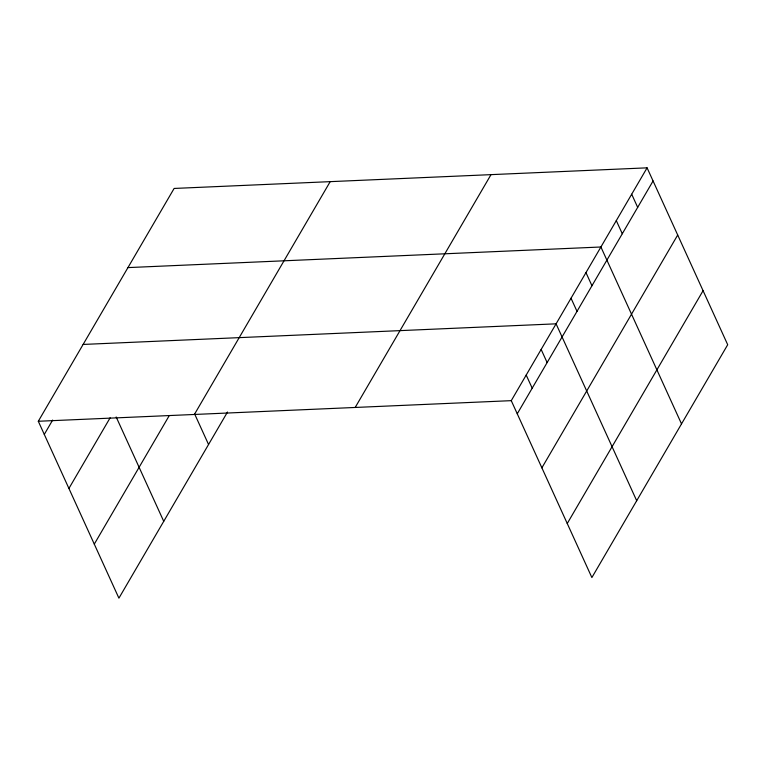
<?xml version="1.0" encoding="UTF-8"?>
<svg xmlns="http://www.w3.org/2000/svg" width="766" height="766" viewBox="0 0 766 766"><rect width="100%" height="100%" fill="white"/><g stroke="black" fill="none" stroke-linecap="round" stroke-linejoin="round"><path stroke-width="1.15" d="M227.502 412.022L118.912 598.16L38.3 421.271L174.121 188.446L647.088 167.84L727.7 344.729L591.879 577.554L511.267 400.656L647.088 167.84M44.294 434.408L52.653 420.065M68.921 488.449L110.151 417.767M94.285 544.128L168.989 416.072M194.382 414.463L330.194 181.647M355.185 407.464L491.006 174.638M517.251 413.803L653.072 180.977M541.878 467.844L677.699 235.018M567.252 523.513L703.073 290.697M127.941 267.602L600.908 246.997L681.52 423.895M83.121 344.441L556.087 323.827L636.699 500.725M38.3 421.271L511.267 400.656M631.691 194.219L637.685 207.366M616.295 220.608L622.289 233.754M585.971 272.61L591.955 285.747M571.024 298.213L577.018 311.36M541.15 349.44L547.135 362.577M526.204 375.053L532.198 388.19M194.765 414.243L208.553 444.5M116.173 416.972L163.733 521.33"/></g></svg>
